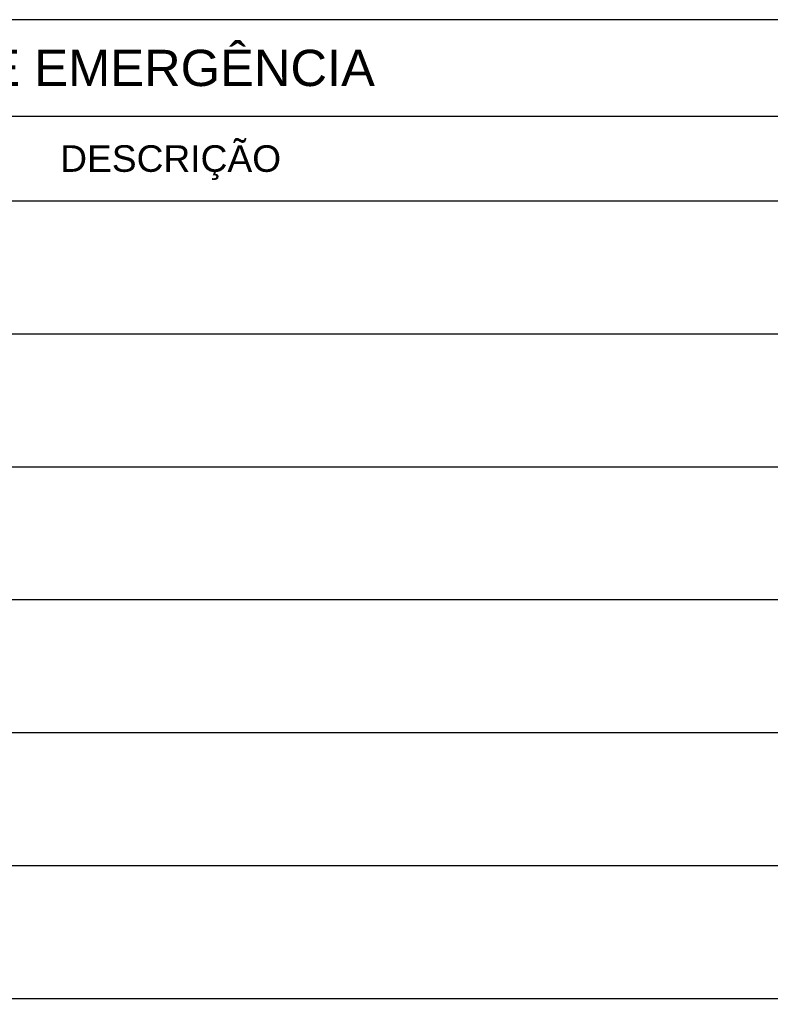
# Model space of a CAD drawing. Header units: metres. Extents: x -2 to 241, y -44 to 80.
# Drawn here: x 43.45 to 49.66, y -2.8 to 5.3 of the extents above; entities that cross this region are included whole.
import ezdxf
from ezdxf.enums import TextEntityAlignment as Align

# ---------------------------------------------------------------- set-up
doc = ezdxf.new("R2010")
doc.units = ezdxf.units.M
doc.header["$LTSCALE"] = 0.1
doc.layers.add('LEGENDA', color=7, linetype='Continuous', lineweight=13)
doc.styles.add('COSCIP-TEXTO', font='arial.ttf')

msp = doc.modelspace()

# ---------------------------------------------------------------- linework, layer by layer
at = {"layer": 'LEGENDA'}
for p, q in [((34, 5.3), (50, 5.3)), ((34, 4.5), (50, 4.5)), ((34, 3.8), (50, 3.8)), ((34, 2.7), (50, 2.7)), ((34, 1.6), (50, 1.6)), ((34, 0.5), (50, 0.5)), ((34, -0.6), (50, -0.6)), ((34, -1.7), (50, -1.7)), ((34, -2.8), (50, -2.8))]:
    msp.add_line(p, q, dxfattribs=at)

# ---------------------------------------------------------------- texts
at = {"layer": 'LEGENDA', "style": 'COSCIP-TEXTO'}
for s, height, p in [('LEGENDA - SINALIZAÇÃO DE EMERGÊNCIA', 0.3, (42, 4.9)), ('DESCRIÇÃO', 0.22, (44.7, 4.15))]:
    msp.add_text(s, height=height, dxfattribs=at).set_placement(p, align=Align.MIDDLE_CENTER)

doc.saveas('drawing.dxf')
